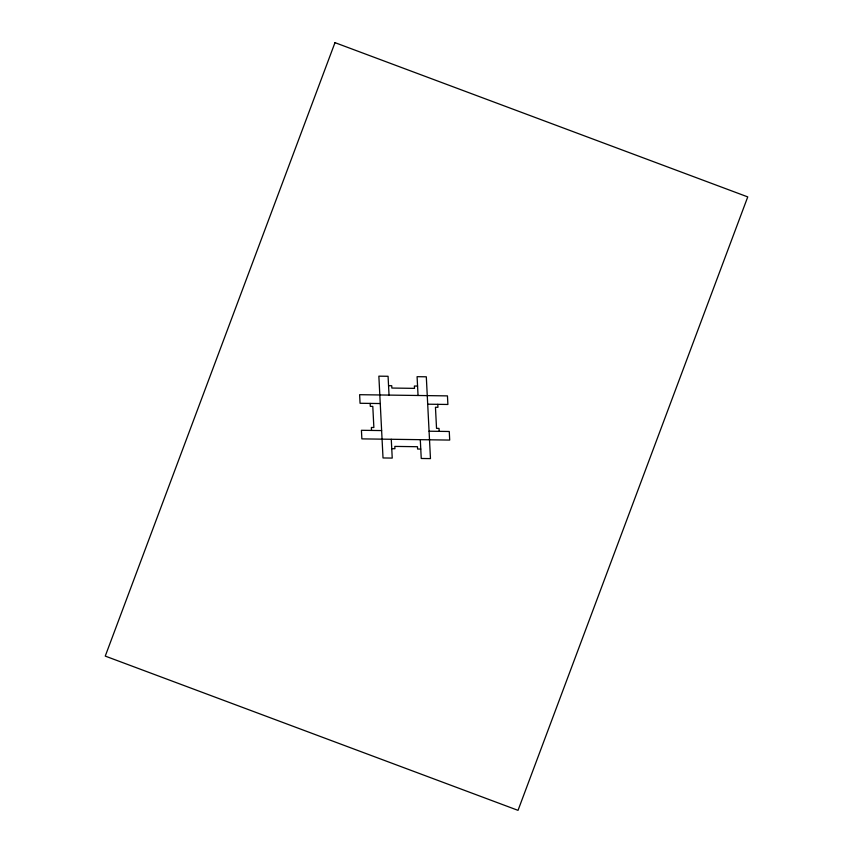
<?xml version="1.0" encoding="UTF-8"?>
<svg xmlns="http://www.w3.org/2000/svg" width="853" height="853" viewBox="0 0 853 853"><rect width="100%" height="100%" fill="white"/><g stroke="black" fill="none" stroke-linecap="round" stroke-linejoin="round"><path stroke-width="1.28" d="M388.552 385.684L391.73 385.727L391.847 388.051L414.505 388.36L414.387 386.036L417.565 386.078M380.246 403.544L360.062 403.277L359.625 394.694L447.452 395.888L447.889 404.471L427.694 404.194M381.622 430.573L361.427 430.296L361.864 438.879L449.702 440.073L449.264 431.49L429.07 431.213M391.751 448.678L394.939 448.721L394.811 446.407L417.469 446.716L417.586 449.03L420.774 449.073M437.792 404.333L437.941 407.297L435.456 407.265L436.533 428.355L439.018 428.398L439.167 431.351M418.045 395.483L417.085 376.685L426.308 376.802L430.466 458.605L421.243 458.477L420.294 439.679M389.032 395.088L388.072 376.28L378.86 376.162L383.018 457.954L392.231 458.082L391.271 439.284M370.159 403.416L370.309 406.369L372.793 406.401L373.87 427.502L371.375 427.47L371.524 430.434M334.984 42.65L105.25 656.096L518.027 810.35L747.75 196.904L334.984 42.65"/></g></svg>
